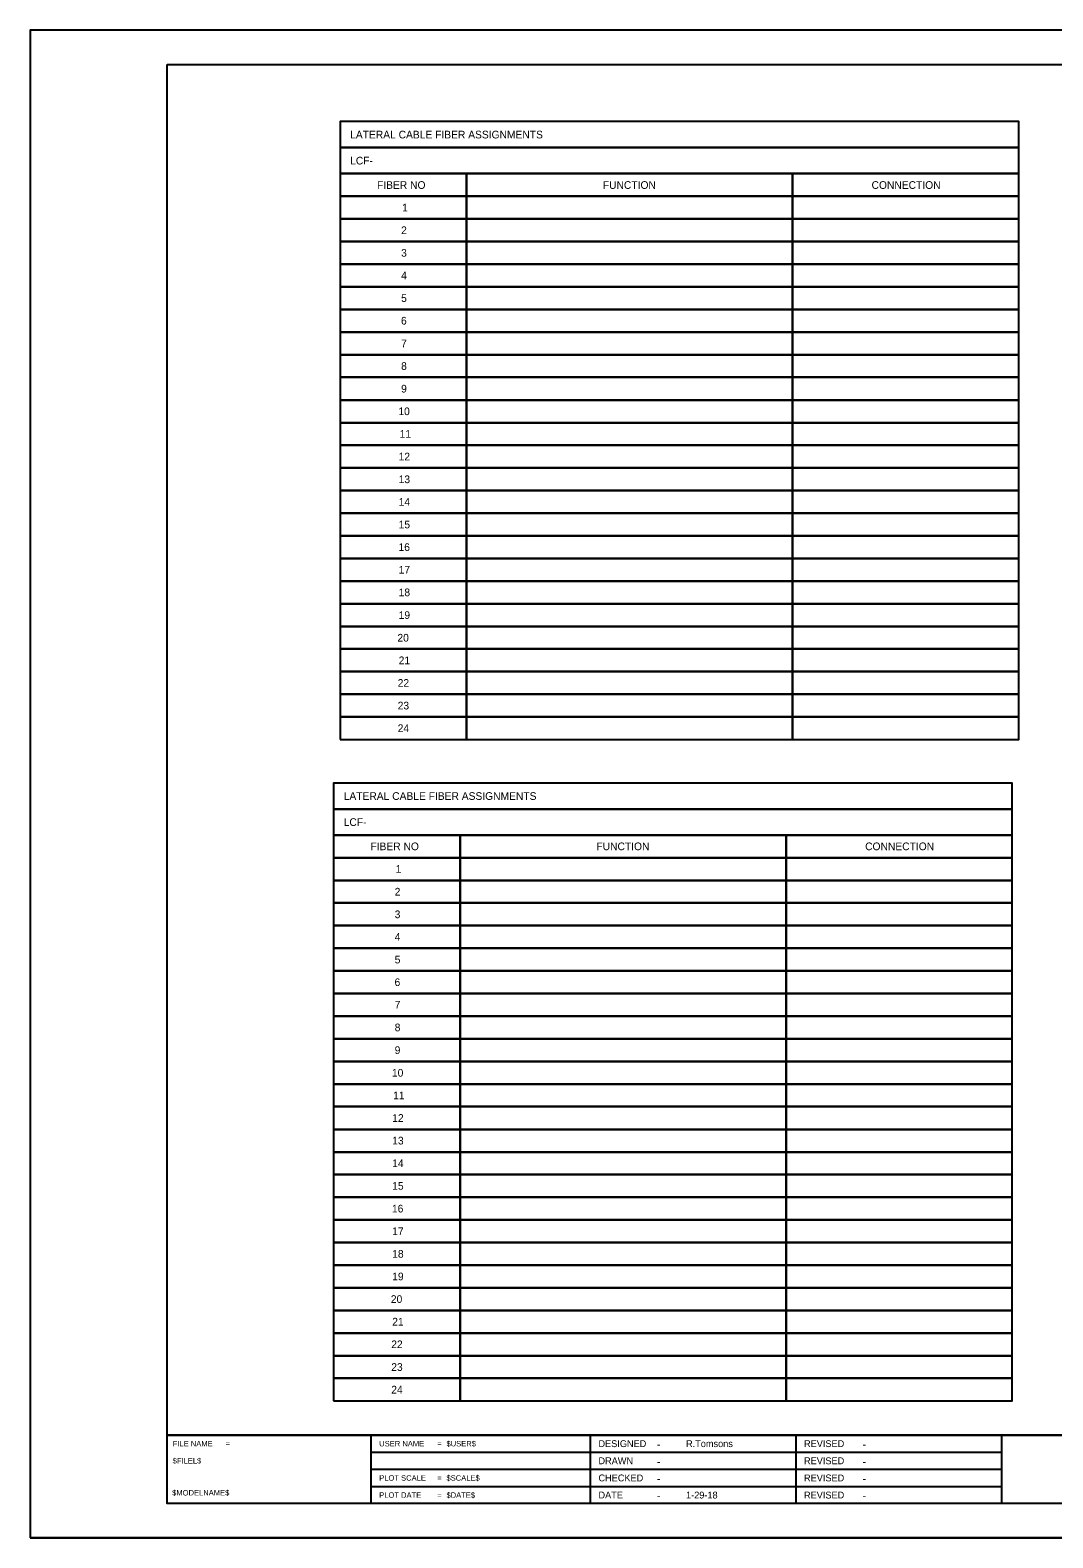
# Model space of a CAD drawing. Extents: x 788194 to 789894, y 1849847 to 1850947.
# Drawn here: x 788194 to 788940, y 1849847 to 1850947 of the extents above; entities that cross this region are included whole.
import ezdxf

# ---------------------------------------------------------------- set-up
doc = ezdxf.new("R2010")
doc.units = 0
for name, color, linetype in [('Sheets_50 Reference Boundary', 7, 'Continuous'), ('Sheets_General Details', 7, 'Continuous'), ('Sheets_Printer Plotting Border', 7, 'Continuous')]:
    doc.layers.add(name, color=color, linetype=linetype)

msp = doc.modelspace()

# ---------------------------------------------------------------- linework, layer by layer
at = {"layer": 'Sheets_50 Reference Boundary'}
msp.add_lwpolyline([(788294.2, 1850921.6), (789869.2, 1850921.6), (789869.2, 1849921.6), (788294.2, 1849921.6)], close=True, dxfattribs=at)
at = {"layer": 'Sheets_General Details'}
for p, q in [((788194.2, 1850946.6), (788194.2, 1849846.6)), ((789894.2, 1850946.6), (788194.2, 1850946.6)), ((788294.2, 1849921.6), (789869.2, 1849921.6)), ((788442.9, 1849921.6), (788442.9, 1849871.6)), ((788602.9, 1849921.6), (788602.9, 1849871.6)), ((788752.9, 1849921.6), (788752.9, 1849871.6)), ((788902.9, 1849921.6), (788902.9, 1849871.6)), ((788442.9, 1849909.1), (788902.9, 1849909.1)), ((788442.9, 1849896.6), (788902.9, 1849896.6)), ((788442.9, 1849884.1), (788902.9, 1849884.1)), ((789894.2, 1849846.6), (788194.2, 1849846.6))]:
    msp.add_line(p, q, dxfattribs=at)
for points in [[(788294.2, 1850921.6), (789869.2, 1850921.6), (789869.2, 1849871.6), (788294.2, 1849871.6)], [(788420.3, 1850860.9), (788915.6, 1850860.9), (788915.6, 1850879.9), (788420.3, 1850879.9)], [(788420.3, 1850841.9), (788915.6, 1850841.9), (788915.6, 1850860.9), (788420.3, 1850860.9)], [(788420.3, 1850825.4), (788512.7, 1850825.4), (788512.7, 1850841.9), (788420.3, 1850841.9)], [(788512.7, 1850825.4), (788750.5, 1850825.4), (788750.5, 1850841.9), (788512.7, 1850841.9)], [(788750.5, 1850825.4), (788915.6, 1850825.4), (788915.6, 1850841.9), (788750.5, 1850841.9)], [(788420.3, 1850808.9), (788512.7, 1850808.9), (788512.7, 1850825.4), (788420.3, 1850825.4)], [(788512.7, 1850808.9), (788750.5, 1850808.9), (788750.5, 1850825.4), (788512.7, 1850825.4)], [(788750.5, 1850808.9), (788915.6, 1850808.9), (788915.6, 1850825.4), (788750.5, 1850825.4)], [(788420.3, 1850792.3), (788512.7, 1850792.3), (788512.7, 1850808.9), (788420.3, 1850808.9)], [(788512.7, 1850792.3), (788750.5, 1850792.3), (788750.5, 1850808.9), (788512.7, 1850808.9)], [(788750.5, 1850792.3), (788915.6, 1850792.3), (788915.6, 1850808.9), (788750.5, 1850808.9)], [(788420.3, 1850775.8), (788512.7, 1850775.8), (788512.7, 1850792.3), (788420.3, 1850792.3)], [(788512.7, 1850775.8), (788750.5, 1850775.8), (788750.5, 1850792.3), (788512.7, 1850792.3)], [(788750.5, 1850775.8), (788915.6, 1850775.8), (788915.6, 1850792.3), (788750.5, 1850792.3)], [(788420.3, 1850759.3), (788512.7, 1850759.3), (788512.7, 1850775.8), (788420.3, 1850775.8)], [(788512.7, 1850759.3), (788750.5, 1850759.3), (788750.5, 1850775.8), (788512.7, 1850775.8)], [(788750.5, 1850759.3), (788915.6, 1850759.3), (788915.6, 1850775.8), (788750.5, 1850775.8)], [(788420.3, 1850742.8), (788512.7, 1850742.8), (788512.7, 1850759.3), (788420.3, 1850759.3)], [(788512.7, 1850742.8), (788750.5, 1850742.8), (788750.5, 1850759.3), (788512.7, 1850759.3)], [(788750.5, 1850742.8), (788915.6, 1850742.8), (788915.6, 1850759.3), (788750.5, 1850759.3)], [(788420.3, 1850726.3), (788512.7, 1850726.3), (788512.7, 1850742.8), (788420.3, 1850742.8)], [(788512.7, 1850726.3), (788750.5, 1850726.3), (788750.5, 1850742.8), (788512.7, 1850742.8)], [(788750.5, 1850726.3), (788915.6, 1850726.3), (788915.6, 1850742.8), (788750.5, 1850742.8)], [(788420.3, 1850709.8), (788512.7, 1850709.8), (788512.7, 1850726.3), (788420.3, 1850726.3)], [(788512.7, 1850709.8), (788750.5, 1850709.8), (788750.5, 1850726.3), (788512.7, 1850726.3)], [(788750.5, 1850709.8), (788915.6, 1850709.8), (788915.6, 1850726.3), (788750.5, 1850726.3)], [(788420.3, 1850693.3), (788512.7, 1850693.3), (788512.7, 1850709.8), (788420.3, 1850709.8)], [(788512.7, 1850693.3), (788750.5, 1850693.3), (788750.5, 1850709.8), (788512.7, 1850709.8)], [(788750.5, 1850693.3), (788915.6, 1850693.3), (788915.6, 1850709.8), (788750.5, 1850709.8)], [(788420.3, 1850676.7), (788512.7, 1850676.7), (788512.7, 1850693.3), (788420.3, 1850693.3)], [(788512.7, 1850676.7), (788750.5, 1850676.7), (788750.5, 1850693.3), (788512.7, 1850693.3)], [(788750.5, 1850676.7), (788915.6, 1850676.7), (788915.6, 1850693.3), (788750.5, 1850693.3)], [(788420.3, 1850660.2), (788512.7, 1850660.2), (788512.7, 1850676.7), (788420.3, 1850676.7)], [(788512.7, 1850660.2), (788750.5, 1850660.2), (788750.5, 1850676.7), (788512.7, 1850676.7)], [(788750.5, 1850660.2), (788915.6, 1850660.2), (788915.6, 1850676.7), (788750.5, 1850676.7)], [(788420.3, 1850643.7), (788512.7, 1850643.7), (788512.7, 1850660.2), (788420.3, 1850660.2)], [(788512.7, 1850643.7), (788750.5, 1850643.7), (788750.5, 1850660.2), (788512.7, 1850660.2)], [(788750.5, 1850643.7), (788915.6, 1850643.7), (788915.6, 1850660.2), (788750.5, 1850660.2)], [(788420.3, 1850627.2), (788512.7, 1850627.2), (788512.7, 1850643.7), (788420.3, 1850643.7)], [(788512.7, 1850627.2), (788750.5, 1850627.2), (788750.5, 1850643.7), (788512.7, 1850643.7)], [(788750.5, 1850627.2), (788915.6, 1850627.2), (788915.6, 1850643.7), (788750.5, 1850643.7)], [(788420.3, 1850610.7), (788512.7, 1850610.7), (788512.7, 1850627.2), (788420.3, 1850627.2)], [(788512.7, 1850610.7), (788750.5, 1850610.7), (788750.5, 1850627.2), (788512.7, 1850627.2)], [(788750.5, 1850610.7), (788915.6, 1850610.7), (788915.6, 1850627.2), (788750.5, 1850627.2)], [(788420.3, 1850594.2), (788512.7, 1850594.2), (788512.7, 1850610.7), (788420.3, 1850610.7)], [(788512.7, 1850594.2), (788750.5, 1850594.2), (788750.5, 1850610.7), (788512.7, 1850610.7)], [(788750.5, 1850594.2), (788915.6, 1850594.2), (788915.6, 1850610.7), (788750.5, 1850610.7)], [(788420.3, 1850577.7), (788512.7, 1850577.7), (788512.7, 1850594.2), (788420.3, 1850594.2)], [(788512.7, 1850577.7), (788750.5, 1850577.7), (788750.5, 1850594.2), (788512.7, 1850594.2)], [(788750.5, 1850577.7), (788915.6, 1850577.7), (788915.6, 1850594.2), (788750.5, 1850594.2)], [(788420.3, 1850561.1), (788512.7, 1850561.1), (788512.7, 1850577.7), (788420.3, 1850577.7)], [(788512.7, 1850561.1), (788750.5, 1850561.1), (788750.5, 1850577.7), (788512.7, 1850577.7)], [(788750.5, 1850561.1), (788915.6, 1850561.1), (788915.6, 1850577.7), (788750.5, 1850577.7)], [(788420.3, 1850544.6), (788512.7, 1850544.6), (788512.7, 1850561.1), (788420.3, 1850561.1)], [(788512.7, 1850544.6), (788750.5, 1850544.6), (788750.5, 1850561.1), (788512.7, 1850561.1)], [(788750.5, 1850544.6), (788915.6, 1850544.6), (788915.6, 1850561.1), (788750.5, 1850561.1)], [(788420.3, 1850528.1), (788512.7, 1850528.1), (788512.7, 1850544.6), (788420.3, 1850544.6)], [(788512.7, 1850528.1), (788750.5, 1850528.1), (788750.5, 1850544.6), (788512.7, 1850544.6)], [(788750.5, 1850528.1), (788915.6, 1850528.1), (788915.6, 1850544.6), (788750.5, 1850544.6)], [(788420.3, 1850511.6), (788512.7, 1850511.6), (788512.7, 1850528.1), (788420.3, 1850528.1)], [(788512.7, 1850511.6), (788750.5, 1850511.6), (788750.5, 1850528.1), (788512.7, 1850528.1)], [(788750.5, 1850511.6), (788915.6, 1850511.6), (788915.6, 1850528.1), (788750.5, 1850528.1)], [(788420.3, 1850495.1), (788512.7, 1850495.1), (788512.7, 1850511.6), (788420.3, 1850511.6)], [(788512.7, 1850495.1), (788750.5, 1850495.1), (788750.5, 1850511.6), (788512.7, 1850511.6)], [(788750.5, 1850495.1), (788915.6, 1850495.1), (788915.6, 1850511.6), (788750.5, 1850511.6)], [(788420.3, 1850478.6), (788512.7, 1850478.6), (788512.7, 1850495.1), (788420.3, 1850495.1)], [(788512.7, 1850478.6), (788750.5, 1850478.6), (788750.5, 1850495.1), (788512.7, 1850495.1)], [(788750.5, 1850478.6), (788915.6, 1850478.6), (788915.6, 1850495.1), (788750.5, 1850495.1)], [(788420.3, 1850462.1), (788512.7, 1850462.1), (788512.7, 1850478.6), (788420.3, 1850478.6)], [(788512.7, 1850462.1), (788750.5, 1850462.1), (788750.5, 1850478.6), (788512.7, 1850478.6)], [(788750.5, 1850462.1), (788915.6, 1850462.1), (788915.6, 1850478.6), (788750.5, 1850478.6)], [(788420.3, 1850445.5), (788512.7, 1850445.5), (788512.7, 1850462.1), (788420.3, 1850462.1)], [(788512.7, 1850445.5), (788750.5, 1850445.5), (788750.5, 1850462.1), (788512.7, 1850462.1)], [(788750.5, 1850445.5), (788915.6, 1850445.5), (788915.6, 1850462.1), (788750.5, 1850462.1)], [(788420.3, 1850429), (788512.7, 1850429), (788512.7, 1850445.5), (788420.3, 1850445.5)], [(788512.7, 1850429), (788750.5, 1850429), (788750.5, 1850445.5), (788512.7, 1850445.5)], [(788750.5, 1850429), (788915.6, 1850429), (788915.6, 1850445.5), (788750.5, 1850445.5)], [(788415.5, 1850378.3), (788910.9, 1850378.3), (788910.9, 1850397.3), (788415.5, 1850397.3)], [(788415.5, 1850359.3), (788910.9, 1850359.3), (788910.9, 1850378.3), (788415.5, 1850378.3)], [(788415.5, 1850342.8), (788508, 1850342.8), (788508, 1850359.3), (788415.5, 1850359.3)], [(788508, 1850342.8), (788745.8, 1850342.8), (788745.8, 1850359.3), (788508, 1850359.3)], [(788745.8, 1850342.8), (788910.9, 1850342.8), (788910.9, 1850359.3), (788745.8, 1850359.3)], [(788415.5, 1850326.3), (788508, 1850326.3), (788508, 1850342.8), (788415.5, 1850342.8)], [(788508, 1850326.3), (788745.8, 1850326.3), (788745.8, 1850342.8), (788508, 1850342.8)], [(788745.8, 1850326.3), (788910.9, 1850326.3), (788910.9, 1850342.8), (788745.8, 1850342.8)], [(788415.5, 1850309.8), (788508, 1850309.8), (788508, 1850326.3), (788415.5, 1850326.3)], [(788508, 1850309.8), (788745.8, 1850309.8), (788745.8, 1850326.3), (788508, 1850326.3)], [(788745.8, 1850309.8), (788910.9, 1850309.8), (788910.9, 1850326.3), (788745.8, 1850326.3)], [(788415.5, 1850293.3), (788508, 1850293.3), (788508, 1850309.8), (788415.5, 1850309.8)], [(788508, 1850293.3), (788745.8, 1850293.3), (788745.8, 1850309.8), (788508, 1850309.8)], [(788745.8, 1850293.3), (788910.9, 1850293.3), (788910.9, 1850309.8), (788745.8, 1850309.8)], [(788415.5, 1850276.8), (788508, 1850276.8), (788508, 1850293.3), (788415.5, 1850293.3)], [(788508, 1850276.8), (788745.8, 1850276.8), (788745.8, 1850293.3), (788508, 1850293.3)], [(788745.8, 1850276.8), (788910.9, 1850276.8), (788910.9, 1850293.3), (788745.8, 1850293.3)], [(788415.5, 1850260.3), (788508, 1850260.3), (788508, 1850276.8), (788415.5, 1850276.8)], [(788508, 1850260.3), (788745.8, 1850260.3), (788745.8, 1850276.8), (788508, 1850276.8)], [(788745.8, 1850260.3), (788910.9, 1850260.3), (788910.9, 1850276.8), (788745.8, 1850276.8)], [(788415.5, 1850243.7), (788508, 1850243.7), (788508, 1850260.3), (788415.5, 1850260.3)], [(788508, 1850243.7), (788745.8, 1850243.7), (788745.8, 1850260.3), (788508, 1850260.3)], [(788745.8, 1850243.7), (788910.9, 1850243.7), (788910.9, 1850260.3), (788745.8, 1850260.3)], [(788415.5, 1850227.2), (788508, 1850227.2), (788508, 1850243.7), (788415.5, 1850243.7)], [(788508, 1850227.2), (788745.8, 1850227.2), (788745.8, 1850243.7), (788508, 1850243.7)], [(788745.8, 1850227.2), (788910.9, 1850227.2), (788910.9, 1850243.7), (788745.8, 1850243.7)], [(788415.5, 1850210.7), (788508, 1850210.7), (788508, 1850227.2), (788415.5, 1850227.2)], [(788508, 1850210.7), (788745.8, 1850210.7), (788745.8, 1850227.2), (788508, 1850227.2)], [(788745.8, 1850210.7), (788910.9, 1850210.7), (788910.9, 1850227.2), (788745.8, 1850227.2)], [(788415.5, 1850194.2), (788508, 1850194.2), (788508, 1850210.7), (788415.5, 1850210.7)], [(788508, 1850194.2), (788745.8, 1850194.2), (788745.8, 1850210.7), (788508, 1850210.7)], [(788745.8, 1850194.2), (788910.9, 1850194.2), (788910.9, 1850210.7), (788745.8, 1850210.7)], [(788415.5, 1850177.7), (788508, 1850177.7), (788508, 1850194.2), (788415.5, 1850194.2)], [(788508, 1850177.7), (788745.8, 1850177.7), (788745.8, 1850194.2), (788508, 1850194.2)], [(788745.8, 1850177.7), (788910.9, 1850177.7), (788910.9, 1850194.2), (788745.8, 1850194.2)], [(788415.5, 1850161.2), (788508, 1850161.2), (788508, 1850177.7), (788415.5, 1850177.7)], [(788508, 1850161.2), (788745.8, 1850161.2), (788745.8, 1850177.7), (788508, 1850177.7)], [(788745.8, 1850161.2), (788910.9, 1850161.2), (788910.9, 1850177.7), (788745.8, 1850177.7)], [(788415.5, 1850144.6), (788508, 1850144.6), (788508, 1850161.2), (788415.5, 1850161.2)], [(788508, 1850144.6), (788745.8, 1850144.6), (788745.8, 1850161.2), (788508, 1850161.2)], [(788745.8, 1850144.6), (788910.9, 1850144.6), (788910.9, 1850161.2), (788745.8, 1850161.2)], [(788415.5, 1850128.1), (788508, 1850128.1), (788508, 1850144.6), (788415.5, 1850144.6)], [(788508, 1850128.1), (788745.8, 1850128.1), (788745.8, 1850144.6), (788508, 1850144.6)], [(788745.8, 1850128.1), (788910.9, 1850128.1), (788910.9, 1850144.6), (788745.8, 1850144.6)], [(788415.5, 1850111.6), (788508, 1850111.6), (788508, 1850128.1), (788415.5, 1850128.1)], [(788508, 1850111.6), (788745.8, 1850111.6), (788745.8, 1850128.1), (788508, 1850128.1)], [(788745.8, 1850111.6), (788910.9, 1850111.6), (788910.9, 1850128.1), (788745.8, 1850128.1)], [(788415.5, 1850095.1), (788508, 1850095.1), (788508, 1850111.6), (788415.5, 1850111.6)], [(788508, 1850095.1), (788745.8, 1850095.1), (788745.8, 1850111.6), (788508, 1850111.6)], [(788745.8, 1850095.1), (788910.9, 1850095.1), (788910.9, 1850111.6), (788745.8, 1850111.6)], [(788415.5, 1850078.6), (788508, 1850078.6), (788508, 1850095.1), (788415.5, 1850095.1)], [(788508, 1850078.6), (788745.8, 1850078.6), (788745.8, 1850095.1), (788508, 1850095.1)], [(788745.8, 1850078.6), (788910.9, 1850078.6), (788910.9, 1850095.1), (788745.8, 1850095.1)], [(788415.5, 1850062.1), (788508, 1850062.1), (788508, 1850078.6), (788415.5, 1850078.6)], [(788508, 1850062.1), (788745.8, 1850062.1), (788745.8, 1850078.6), (788508, 1850078.6)], [(788745.8, 1850062.1), (788910.9, 1850062.1), (788910.9, 1850078.6), (788745.8, 1850078.6)], [(788415.5, 1850045.6), (788508, 1850045.6), (788508, 1850062.1), (788415.5, 1850062.1)], [(788508, 1850045.6), (788745.8, 1850045.6), (788745.8, 1850062.1), (788508, 1850062.1)], [(788745.8, 1850045.6), (788910.9, 1850045.6), (788910.9, 1850062.1), (788745.8, 1850062.1)], [(788415.5, 1850029), (788508, 1850029), (788508, 1850045.5), (788415.5, 1850045.5)], [(788508, 1850029), (788745.8, 1850029), (788745.8, 1850045.5), (788508, 1850045.5)], [(788745.8, 1850029), (788910.9, 1850029), (788910.9, 1850045.5), (788745.8, 1850045.5)], [(788415.5, 1850012.5), (788508, 1850012.5), (788508, 1850029), (788415.5, 1850029)], [(788508, 1850012.5), (788745.8, 1850012.5), (788745.8, 1850029), (788508, 1850029)], [(788745.8, 1850012.5), (788910.9, 1850012.5), (788910.9, 1850029), (788745.8, 1850029)], [(788415.5, 1849996), (788508, 1849996), (788508, 1850012.5), (788415.5, 1850012.5)], [(788508, 1849996), (788745.8, 1849996), (788745.8, 1850012.5), (788508, 1850012.5)], [(788745.8, 1849996), (788910.9, 1849996), (788910.9, 1850012.5), (788745.8, 1850012.5)], [(788415.5, 1849979.5), (788508, 1849979.5), (788508, 1849996), (788415.5, 1849996)], [(788508, 1849979.5), (788745.8, 1849979.5), (788745.8, 1849996), (788508, 1849996)], [(788745.8, 1849979.5), (788910.9, 1849979.5), (788910.9, 1849996), (788745.8, 1849996)], [(788415.5, 1849963), (788508, 1849963), (788508, 1849979.5), (788415.5, 1849979.5)], [(788508, 1849963), (788745.8, 1849963), (788745.8, 1849979.5), (788508, 1849979.5)], [(788745.8, 1849963), (788910.9, 1849963), (788910.9, 1849979.5), (788745.8, 1849979.5)], [(788415.5, 1849946.5), (788508, 1849946.5), (788508, 1849963), (788415.5, 1849963)], [(788508, 1849946.5), (788745.8, 1849946.5), (788745.8, 1849963), (788508, 1849963)], [(788745.8, 1849946.5), (788910.9, 1849946.5), (788910.9, 1849963), (788745.8, 1849963)]]:
    msp.add_lwpolyline(points, close=True, dxfattribs=at)
at = {"layer": 'Sheets_Printer Plotting Border'}
msp.add_lwpolyline([(788194.2, 1849846.6), (789894.2, 1849846.6), (789894.2, 1850946.6), (788194.2, 1850946.6)], close=True, dxfattribs=at)

# ---------------------------------------------------------------- texts
at = {"layer": 'Sheets_General Details'}
for s, height, p in [('LATERAL CABLE FIBER ASSIGNMENTS', 5.6, (788427.7, 1850867.6)), ('LCF-', 5.6, (788427.7, 1850848.6)), ('FIBER NO', 5.6, (788447.3, 1850830.8)), ('FUNCTION', 5.6, (788612.1, 1850830.8)), ('CONNECTION', 5.6, (788808.2, 1850830.8)), ('1', 5.6, (788465.6, 1850814.3)), ('2', 5.6, (788464.9, 1850797.8)), ('3', 5.6, (788464.9, 1850781.3)), ('4', 5.6, (788464.9, 1850764.8)), ('5', 5.6, (788464.9, 1850748.3)), ('6', 5.6, (788464.8, 1850731.8)), ('7', 5.6, (788464.9, 1850715.2)), ('8', 5.6, (788464.9, 1850698.7)), ('9', 5.6, (788464.9, 1850682.2)), ('10', 5.6, (788462.9, 1850665.7)), ('11', 5.6, (788463.8, 1850649.2)), ('12', 5.6, (788463.1, 1850632.7)), ('13', 5.6, (788463.1, 1850616.1)), ('14', 5.6, (788463.1, 1850599.6)), ('15', 5.6, (788463.1, 1850583.1)), ('16', 5.6, (788463, 1850566.6)), ('17', 5.6, (788463.1, 1850550.1)), ('18', 5.6, (788463.1, 1850533.6)), ('19', 5.6, (788463.1, 1850517)), ('20', 5.6, (788462.2, 1850500.5)), ('21', 5.6, (788463.1, 1850484)), ('22', 5.6, (788462.4, 1850467.5)), ('23', 5.6, (788462.4, 1850451)), ('24', 5.6, (788462.4, 1850434.5)), ('LATERAL CABLE FIBER ASSIGNMENTS', 5.6, (788423, 1850385)), ('LCF-', 5.6, (788423, 1850366)), ('FIBER NO', 5.6, (788442.5, 1850348.3)), ('FUNCTION', 5.6, (788607.4, 1850348.3)), ('CONNECTION', 5.6, (788803.5, 1850348.3)), ('1', 5.6, (788460.9, 1850331.8)), ('2', 5.6, (788460.2, 1850315.2)), ('3', 5.6, (788460.2, 1850298.7)), ('4', 5.6, (788460.2, 1850282.2)), ('5', 5.6, (788460.2, 1850265.7)), ('6', 5.6, (788460.1, 1850249.2)), ('7', 5.6, (788460.2, 1850232.7)), ('8', 5.6, (788460.2, 1850216.2)), ('9', 5.6, (788460.2, 1850199.6)), ('10', 5.6, (788458.2, 1850183.1)), ('11', 5.6, (788459.1, 1850166.6)), ('12', 5.6, (788458.4, 1850150.1)), ('13', 5.6, (788458.4, 1850133.6)), ('14', 5.6, (788458.4, 1850117.1)), ('15', 5.6, (788458.4, 1850100.6)), ('16', 5.6, (788458.2, 1850084)), ('17', 5.6, (788458.4, 1850067.5)), ('18', 5.6, (788458.4, 1850051)), ('19', 5.6, (788458.4, 1850034.5)), ('20', 5.6, (788457.4, 1850018)), ('21', 5.6, (788458.4, 1850001.5)), ('22', 5.6, (788457.7, 1849985)), ('23', 5.6, (788457.7, 1849968.4)), ('24', 5.6, (788457.7, 1849951.9)), ('DESIGNED', 5, (788608.9, 1849912.8)), ('-', 6, (788651.6, 1849911.8)), ('R.Tomsons', 5, (788672.8, 1849912.8)), ('REVISED', 5, (788758.9, 1849912.8)), ('-', 6, (788801.6, 1849911.8)), ('DRAWN', 5, (788608.9, 1849900.3)), ('REVISED', 5, (788758.9, 1849900.3)), ('CHECKED', 5, (788608.9, 1849887.8)), ('-', 6, (788651.6, 1849899.3)), ('REVISED', 5, (788758.9, 1849887.8)), ('-', 6, (788801.6, 1849899.3)), ('-', 6, (788651.6, 1849886.8)), ('-', 6, (788801.6, 1849886.8)), ('DATE', 5, (788608.9, 1849875.3)), ('-', 6, (788651.6, 1849874.3)), ('1-29-18', 5, (788672.8, 1849875.3)), ('REVISED', 5, (788758.9, 1849875.3)), ('-', 6, (788801.6, 1849874.3))]:
    msp.add_text(s, height=height, dxfattribs=at).set_placement(p)
for s, p in [('FILE NAME', (788298.2, 1849913.3)), ('=', (788336.8, 1849913.3)), ('USER NAME', (788448.9, 1849913.3)), ('=', (788491.3, 1849913.3)), ('$USER$', (788498, 1849913.3)), ('$FILEL$', (788298.2, 1849900.8)), ('PLOT SCALE', (788448.9, 1849888.3)), ('$SCALE$', (788498, 1849888.3)), ('$MODELNAME$', (788297.8, 1849877.5)), ('=', (788491.3, 1849888.3)), ('PLOT DATE', (788448.9, 1849875.8)), ('=', (788491.3, 1849875.8)), ('$DATE$', (788498, 1849875.8))]:
    msp.add_text(s, height=4, rotation=360, dxfattribs=at).set_placement(p)

doc.saveas('drawing.dxf')
